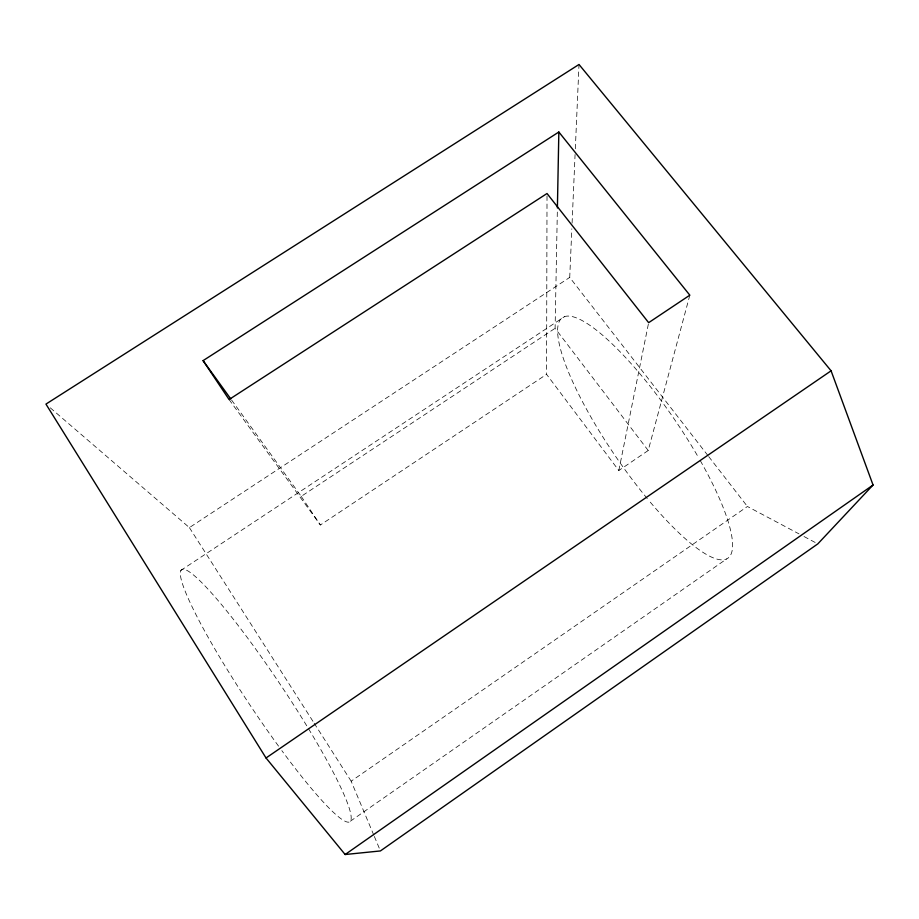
<?xml version="1.0" encoding="UTF-8"?>
<svg xmlns="http://www.w3.org/2000/svg" width="919" height="919" viewBox="0 0 919 919"><rect width="100%" height="100%" fill="white"/><g stroke="black" fill="none" stroke-linecap="round" stroke-linejoin="round"><path stroke-width="0.69" stroke-dasharray="4.59 3.45" d="M689.824 295.183L648.217 450.505L618.82 470.517L546.575 374.343L547.023 193.507M648.217 450.505L555.099 328.313L557.339 210.83M707.848 455.468L569.723 277.412L571.836 228.82M572.089 223.099L575.076 154.507M575.328 148.798L579.004 64.479M618.82 470.517L648.366 324.074M350.392 821.184L726.619 558.947M373.792 835.141L351.15 781.184L747.434 506.495L798.979 533.859M229.072 399.535L320.386 524.99L546.575 374.343M231.599 400.075L301.225 496.375L555.099 328.313M180.721 570.504L564.714 316.515M50.292 407.841L189.394 527.609L569.723 277.412M803.999 536.524L817.83 543.864M708.721 456.594L747.434 506.495M301.225 496.375L320.386 524.99M189.394 527.609L313.402 722.024M314.172 723.23L351.15 781.184M374.343 836.462L380.42 850.937M278.549 746.136A151.578 18.334 56.3 0 1 185.638 569.791A151.578 18.334 56.3 0 1 331.058 768.146A151.578 18.334 56.3 0 1 281.834 750.628M700.255 460.58A145.983 34.738 55.5 0 1 728.009 558.109A145.983 34.738 55.5 0 1 648.125 499.591M647.263 498.557A145.983 34.738 55.5 0 1 562.106 317.894A145.983 34.738 55.5 0 1 698.922 458.248"/><path stroke-width="1.38" d="M557.396 207.958L558.844 132.014L203.088 360.627L229.072 399.535L547.023 193.507L648.653 322.672L689.824 295.183L558.844 132.014M873.05 485.014L817.83 543.864L380.42 850.937L345.142 854.521L266.028 757.98L45.95 404.096L579.004 64.479L831.086 370.817L873.05 485.014L345.142 854.521M266.028 757.98L831.086 370.817M203.088 360.627L230.761 398.915"/></g></svg>
